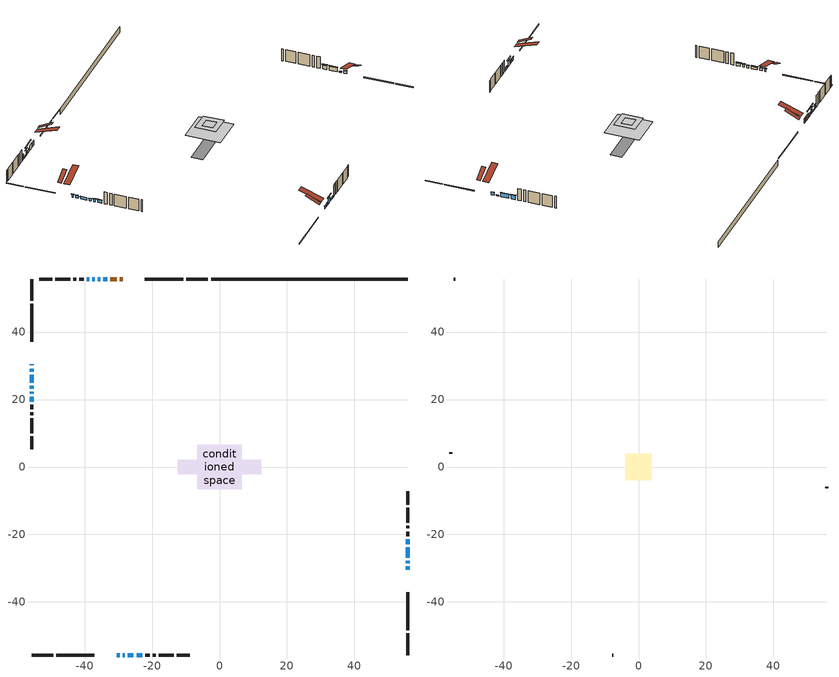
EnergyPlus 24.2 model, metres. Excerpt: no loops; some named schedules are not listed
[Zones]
conditioned space
 floor outside (Floor1 construction): -1.74,-1.74 -1.74,1.74 1.74,1.74 1.74,-1.74 z0.31
 floor outside (Floor2 construction): -0.74,-0.74 -0.74,0.74 0.74,0.74 0.74,-0.74 z0.31
 floor adiabatic (AdiabaticFloorConstruction): -6.61,-6.61 -6.61,6.61 6.61,6.61 6.61,-6.61 z2.75
 floor foundation (Slab1 construction): -12.39,-2.16 -12.39,2.16 12.39,2.16 12.39,-2.16 z-1.98
 wall outside (RimJoist1 construction): -3.41,55.73 -9.89,55.73 / -55.73,-55.73 -49.25,-55.73 / -55.73,55.73 -55.73,49.25 / 55.73,-55.73 55.73,-49.25 z0.31:0.61
 wall outside (RimJoist2 construction): -10.82,55.73 -22.09,55.73 / -48.33,-55.73 -37.06,-55.73 / -55.73,48.33 -55.73,37.06 / 55.73,-48.33 55.73,-37.06 z0.31:0.61
 wall outside (AdiabaticWallConstruction 1): -28.62,55.73 -29.51,55.73 / -30.44,55.73 -32.34,55.73 z0.31:2.34
 wall outside (AdiabaticWallConstruction): -55.73,30.53 -55.73,30.12 / -55.73,22.34 -55.73,21.73 / -28.69,-55.73 -28.13,-55.73 z0.31:1.33; -55.73,29.19 -55.73,28.28 / 55.73,-30.53 55.73,-29.41 / -55.73,20.8 -55.73,19.38 z0.31:1.43; -33.27,55.73 -34.49,55.73 z0.31:1.53; -35.42,55.73 -36.03,55.73 / -38.64,55.73 -39.31,55.73 / 55.73,-26.84 55.73,-23.79 z0.31:2.04; -36.95,55.73 -37.72,55.73 / -24.57,-55.73 -22.92,-55.73 z0.31:0.82; 55.73,-28.48 55.73,-27.77 z0.31:0.67; -30.53,-55.73 -29.61,-55.73 / -55.73,27.35 -55.73,25.01 z0.31:1.28; -55.73,24.09 -55.73,23.27 z0.31:1.23; 55.73,-22.86 55.73,-21.39 z0.31:1.94; -27.2,-55.73 -25.5,-55.73 z0.31:2.42
 wall outside (Wall1 construction): -40.24,55.73 -41.56,55.73 / -21.99,-55.73 -20.67,-55.73 / -55.73,18.45 -55.73,17.13 / 55.73,-20.46 55.73,-19.14 z0.31:5.19
 wall outside (Wall2 construction): -42.48,55.73 -43.28,55.73 / -19.74,-55.73 -18.94,-55.73 / -55.73,16.2 -55.73,15.4 / 55.73,-18.21 55.73,-17.41 z0.31:5.19
 wall outside (Wall3 construction): -44.21,55.73 -48.64,55.73 / -18.01,-55.73 -13.59,-55.73 / -55.73,14.47 -55.73,10.05 / 55.73,-16.49 55.73,-12.06 z0.31:5.19
 wall outside (Wall4 construction): -49.57,55.73 -53.46,55.73 / -12.66,-55.73 -8.77,-55.73 / -55.73,9.12 -55.73,5.23 / 55.73,-11.13 55.73,-7.24 z0.31:5.19
 wall foundation (FoundationWall1 construction): 55.73,55.73 -2.48,55.73 z-1.98:0.31
 window (WindowConstruction 15): -55.73,30.53 -55.73,30.12 z0.31:1.32
 window (WindowConstruction 5): -55.73,29.19 -55.73,28.28 z0.31:1.43
 window (WindowConstruction 6): -33.27,55.73 -34.49,55.73 z0.31:1.53
 window (WindowConstruction 7): -35.42,55.73 -36.03,55.73 z0.31:2.04
 window (WindowConstruction 8): -36.96,55.73 -37.72,55.73 z0.31:0.82
 window (WindowConstruction 9): 55.73,-30.53 55.73,-29.41 z0.31:1.43
 window (WindowConstruction 10): -38.65,55.73 -39.31,55.73 z0.31:2.04
 window (WindowConstruction 11): 55.73,-28.48 55.73,-27.77 z0.31:0.67
 window (WindowConstruction 12): -30.53,-55.73 -29.61,-55.73 z0.31:1.28
 window (WindowConstruction 13): -55.73,27.35 -55.73,25.01 z0.31:1.28
 window (WindowConstruction 14): -55.73,24.08 -55.73,23.27 z0.31:1.22
 window (WindowConstruction 16): -55.73,22.34 -55.73,21.73 z0.31:1.32
 window (WindowConstruction 17): -28.68,-55.73 -28.13,-55.73 z0.31:1.32
 window (WindowConstruction): -55.73,20.8 -55.73,19.38 z0.31:1.43
 window (WindowConstruction 1): 55.73,-26.84 55.73,-23.79 z0.31:2.04
 window (WindowConstruction 2): 55.73,-22.86 55.73,-21.39 z0.31:1.93
 window (WindowConstruction 3): -27.2,-55.73 -25.5,-55.73 z0.31:2.42
 window (WindowConstruction 4): -24.57,-55.73 -22.92,-55.73 z0.31:0.82
 door (Door): -28.62,55.73 -29.51,55.73 z0.31:2.34
 door (Door 1): -30.44,55.73 -32.34,55.73 z0.31:2.34
 ceiling adiabatic (AdiabaticFloorConstruction): 6.61,-6.61 6.61,6.61 -6.61,6.61 -6.61,-6.61 z2.75
 roof outside (Roof1 construction): -24.48,55.73,5.19 -24.48,50.5,7.8 -23.02,50.5,7.8 -23.02,55.73,5.19; -34.67,-55.73,5.19 -34.67,-50.5,7.8 -36.13,-50.5,7.8 -36.13,-55.73,5.19; -55.73,34.67,5.19 -50.5,34.67,7.8 -50.5,36.13,7.8 -55.73,36.13,5.19; 55.73,-34.67,5.19 50.5,-34.67,7.8 50.5,-36.13,7.8 55.73,-36.13,5.19
attic - vented
 floor to conditioned space (Floor3 construction Reversed): -1.94,-1.94 -1.94,1.94 1.94,1.94 1.94,-1.94 z5.19
 floor to conditioned space (Floor4 construction Reversed): -3.99,-3.99 -3.99,3.99 3.99,3.99 3.99,-3.99 z5.19
 wall outside (Wall5 construction): -54.39,55.73 -54.8,55.73 / -7.84,-55.73 -7.42,-55.73 / -55.73,4.3 -55.73,3.88 / 55.73,-6.31 55.73,-5.89 z0.31:5.19
 roof outside (Roof2 construction): -27.69,55.73,5.19 -27.69,47.09,8.07 -25.41,47.09,8.07 -25.41,55.73,5.19; -31.46,-55.73,5.19 -31.46,-47.09,8.07 -33.74,-47.09,8.07 -33.74,-55.73,5.19; -55.73,31.46,5.19 -47.09,31.46,8.07 -47.09,33.74,8.07 -55.73,33.74,5.19; 55.73,-31.46,5.19 47.09,-31.46,8.07 47.09,-33.74,8.07 55.73,-33.74,5.19
shading: -55.73,29.82 -55.73,30.83 -56.03,30.83 -56.03,29.82 z1.62; -55.73,28.22 -55.73,29.25 -56.11,29.25 -56.11,28.22 z1.49; -36.93,55.73 -30.83,55.73 -30.83,55.94 -36.93,55.94 z3.97; -36.79,55.73 -34.66,55.73 -34.66,55.94 -36.79,55.94 z2.8; -37.78,55.73 -36.89,55.73 -36.89,55.82 -37.78,55.82 z0.88; 55.73,-29.35 55.73,-30.59 56.03,-30.59 56.03,-29.35 z1.49; -39.61,55.73 -38.35,55.73 -38.35,55.94 -39.61,55.94 z2.34; 55.73,-27.68 55.73,-28.57 55.97,-28.57 55.97,-27.68 z0.76; -29.32,-55.73 -30.83,-55.73 -30.83,-55.91 -29.32,-55.91 z1.57; -55.73,24.92 -55.73,27.44 -56.11,27.44 -56.11,24.92 z1.37; -55.73,23.18 -55.73,24.18 -56.11,24.18 -56.11,23.18 z1.32; -55.73,21.43 -55.73,22.64 -56.03,22.64 -56.03,21.43 z1.62; -27.83,-55.73 -28.98,-55.73 -28.98,-56.03 -27.83,-56.03 z1.62; -55.73,19.14 -55.73,21.04 -56.03,21.04 -56.03,19.14 z1.67; 55.73,-23.73 55.73,-26.9 56.11,-26.9 56.11,-23.73 z2.1; 55.73,-21.09 55.73,-23.16 56.03,-23.16 56.03,-21.09 z2.23; -24.59,-55.73 -28.11,-55.73 -28.11,-55.91 -24.59,-55.91 z3.33; -22.62,-55.73 -24.87,-55.73 -24.87,-55.91 -22.62,-55.91 z1.12
[Building]
Building 1: Terrain=Suburbs
[Site:Location]
Sault Ste Marie AP_ON: Latitude {deg}=46.49; Longitude {deg}=-84.51; Time Zone {hr}=-5; Elevation {m}=192; Keep Site Location Information=Yes
[Site:GroundTemperature:Shallow]
0.840846, -1.16074, -1.32103, -0.371179, 3.44196, 7.23733, 10.5277, 12.6121, 12.7892, 11.0939, 7.8874, 4.20846
[Site:WaterMainsTemperature]
Calculation Method=Schedule; Temperature Schedule=mains temperature schedule
[Material] Roughness=Rough; Thermal Absorptance=0.9
Name | Thickness {m} | Conductivity {W/m-K} | Density {kg/m3} | Specific Heat {J/kg-K} | Solar Absorptance | Visible Absorptance
asphalt or fiberglass shingles | 0.00635 | 0.162714 | 1121.4 | 1465.45 | 0.95 | 0.95
ceiling loosefill ins | 0.254 | 0.0480833 | 16.02 | 1046.75 | 0.7 | 0.7
ceiling loosefill ins 1 | 0.338667 | 0.0480833 | 16.02 | 1046.75 | 0.7 | 0.7
ceiling stud and cavity | 0.1397 | 0.0915077 | 65.682 | 1177.47 | 0.7 | 0.7
ceiling stud and cavity 1 | 0.1397 | 0.195411 | 65.682 | 1177.47 | 0.7 | 0.7
concrete 4.0 in. | 0.1016 | 1.803125 | 2242.8 | 837.4 | 0.7 | 0.7
concrete 8.0 in. | 0.2032 | 1.803125 | 2242.8 | 837.4 | 0.7 | 0.7
door material | 0.04445 | 0.053851 | 512.64 | 1214.23 | 0.7 | 0.7
exterior vertical ins | 0.0798572 | 0.029427 | 32.04 | 1214.23 | 0.7 | 0.7
floor covering | 0.0127 | 0.0433444 | 54.468 | 1339.84 | 0.6 | 0.6
floor rigid ins; roof rigid ins | 0.103632 | 0.029427 | 32.04 | 1214.23 | 0.7 | 0.7
floor rigid ins 1; wall rigid ins 1 | 0.512978 | 0.029427 | 32.04 | 1214.23 | 0.7 | 0.7
floor stud and cavity | 0.1397 | 0.217842 | 92.3553 | 1139.71 | 0.7 | 0.7
floor stud and cavity 1 | 0.1397 | 0.265168 | 92.3553 | 1139.71 | 0.7 | 0.7
floor stud and cavity 2 | 0.1397 | 1.75129 | 37.0049 | 1207.88 | 0.7 | 0.7
furniture material conditioned space 1 | 0.1524 | 0.115458 | 640.8 | 1214.23 | 0.6 | 0.6
gypsum board | 0.0127 | 0.160291 | 801 | 837.4 | 0.6 | 0.6
gypsum board 1 | 0.0127 | 0.160291 | 801 | 837.4 | 0.7 | 0.7
osb sheathing 0.5 in. | 0.0127 | 0.115458 | 512.64 | 1214.23 | 0.7 | 0.7
osb sheathing 0.75 in. | 0.01905 | 0.115458 | 512.64 | 1214.23 | 0.7 | 0.7
osb sheathing 2.0 in. | 0.0508 | 0.115458 | 512.64 | 1214.23 | 0.7 | 0.7
rim joist rigid ins; wall rigid ins | 0.051816 | 0.029427 | 32.04 | 1214.23 | 0.7 | 0.7
rim joist stud and cavity | 0.0508 | 0.0344856 | 125.044 | 1163.47 | 0.6 | 0.6
rim joist stud and cavity 1 | 0.0508 | 0.0535668 | 125.044 | 1163.47 | 0.6 | 0.6
roof stud and cavity | 0.2032 | 0.414927 | 78.34581 | 1123.46 | 0.7 | 0.7
wall stud and cavity | 0.1397 | 0.260132 | 139.0536 | 1170.24 | 0.7 | 0.7
wall stud and cavity 1 | 0.1397 | 0.186243 | 139.0536 | 1170.24 | 0.7 | 0.7
wall stud and cavity 2 | 0.1397 | 0.156179 | 139.0536 | 1170.24 | 0.7 | 0.7
wall stud and cavity 3 | 0.1397 | 0.158678 | 139.0536 | 1170.24 | 0.7 | 0.7
wall stud and cavity 4 | 0.0889 | 6.1454 | 50.32683 | 1063.81 | 0.6 | 0.6
wall stud and cavity 5 | 0.0889 | 0.380278 | 52.3479 | 1209.89 | 0.7 | 0.7
wall stud and cavity 6 | 0.0889 | 0.391764 | 83.0341 | 1211.67 | 0.7 | 0.7
wood siding | 0.0254 | 0.102417 | 544.68 | 1172.36 | 0.84 | 0.84
wood siding 1 | 0.00254 | 0.102417 | 544.68 | 1172.36 | 0.84 | 0.84
wood siding 2; wood siding 3; wood siding 4 | 0.0254 | 0.102417 | 544.68 | 1172.36 | 0.7 | 0.7
[WindowMaterial:SimpleGlazingSystem]
Name | U-Factor {W/m2-K} | Solar Heat Gain Coefficient
WindowMaterial | 2.49889 | 0.57
WindowMaterial 1 | 2.34672 | 0.66
WindowMaterial 10 | 2.49889 | 0.6
WindowMaterial 11 | 2.71011 | 0.5
WindowMaterial 12 | 2.68229 | 0.48
WindowMaterial 13 | 2.63232 | 0.51
WindowMaterial 14 | 2.708406 | 0.46
WindowMaterial 15 | 3.000823 | 0.41
WindowMaterial 16 | 2.59314 | 0.57
WindowMaterial 17 | 2.61302 | 0.57
WindowMaterial 2 | 2.396116 | 0.64
WindowMaterial 3 | 2.55283 | 0.55
WindowMaterial 4 | 2.55851 | 0.57
WindowMaterial 5 | 2.64822 | 0.5
WindowMaterial 6 | 2.597685 | 0.53
WindowMaterial 7 | 2.6028 | 0.51
WindowMaterial 8 | 2.81061 | 0.39
WindowMaterial 9 | 2.62664 | 0.51
[Construction]
AdiabaticFloorConstruction: floor stud and cavity 2, floor rigid ins 1, osb sheathing 0.75 in., floor covering
AdiabaticWallConstruction: wood siding 3, wall rigid ins 1, wall stud and cavity 5, gypsum board
AdiabaticWallConstruction 1: wood siding 4, wall rigid ins 1, wall stud and cavity 5, gypsum board
Door; Door 1: door material
Floor1 construction: floor stud and cavity, floor rigid ins, osb sheathing 0.75 in., floor covering
Floor2 construction: floor stud and cavity 1, floor rigid ins, osb sheathing 0.75 in., floor covering
Floor3 construction Reversed: gypsum board, ceiling stud and cavity, ceiling loosefill ins
Floor4 construction Reversed: gypsum board, ceiling stud and cavity 1, ceiling loosefill ins 1
FoundationWall1 construction: concrete 8.0 in., gypsum board 1
furniture construction conditioned space 1: furniture material conditioned space 1
PartitionWallConstruction: gypsum board, wall stud and cavity 6, gypsum board
RimJoist1 construction: wood siding 2, rim joist rigid ins, osb sheathing 2.0 in., rim joist stud and cavity
RimJoist2 construction: wood siding 2, rim joist rigid ins, osb sheathing 2.0 in., rim joist stud and cavity 1
Roof1 construction: asphalt or fiberglass shingles, roof rigid ins, osb sheathing 0.75 in., roof stud and cavity, gypsum board
Roof2 construction: asphalt or fiberglass shingles
Slab1 construction: concrete 4.0 in.
Wall1 construction: wood siding, wall rigid ins, osb sheathing 0.5 in., wall stud and cavity, gypsum board
Wall2 construction: wood siding, wall rigid ins, osb sheathing 0.5 in., wall stud and cavity 1, gypsum board
Wall3 construction: wood siding, wall rigid ins, osb sheathing 0.5 in., wall stud and cavity 2, gypsum board
Wall4 construction: wood siding, wall rigid ins, osb sheathing 0.5 in., wall stud and cavity 3, gypsum board
Wall5 construction: wood siding 1, wall stud and cavity 4
WindowConstruction: WindowMaterial
WindowConstruction 1: WindowMaterial 1
WindowConstruction 10: WindowMaterial 10
WindowConstruction 11: WindowMaterial 11
WindowConstruction 12: WindowMaterial 12
WindowConstruction 13: WindowMaterial 13
WindowConstruction 14: WindowMaterial 14
WindowConstruction 15: WindowMaterial 15
WindowConstruction 16: WindowMaterial 16
WindowConstruction 17: WindowMaterial 17
WindowConstruction 2: WindowMaterial 2
WindowConstruction 3: WindowMaterial 3
WindowConstruction 4: WindowMaterial 4
WindowConstruction 5: WindowMaterial 5
WindowConstruction 6: WindowMaterial 6
WindowConstruction 7: WindowMaterial 7
WindowConstruction 8: WindowMaterial 8
WindowConstruction 9: WindowMaterial 9
[Zone] Multiplier=1; Part of Total Floor Area=Yes
Name | Volume {m3}
attic - vented | 36.8811
conditioned space | 752.4
[Space]
Name | Zone | Volume {m3}
attic - vented 1 | attic - vented | 36.8811
conditioned space 1 | conditioned space | 752.4
[ZoneInfiltration:EffectiveLeakageArea]
infil attic - vented 1: Zone or Space=attic - vented 1; Schedule=Always On Discrete; Effective Air Leakage Area {cm2}=3101.12; Stack Coefficient=0.000539563; Wind Coefficient=1.56943e-05
[ZoneMixing]
whole house fan mix: Zone or Space=attic - vented; Schedule=Always On Continuous; Design Flow Rate Calculation Method=Flow/Zone; Design Flow Rate {m3/s}=0; Source Zone or Space=conditioned space
[SurfaceProperty:ExposedFoundationPerimeter]
Slab1: Exposed Perimeter Calculation Method=TotalExposedPerimeter; Total Exposed Perimeter {m}=58.217
[InternalMass] Zone or ZoneList=conditioned space; Space or SpaceList=conditioned space 1
Name | Construction | Surface Area {m2}
furniture mass conditioned space 1 | furniture construction conditioned space 1 | 118.424
partition wall mass | PartitionWallConstruction | 296.061
[Lights]
interior lighting: Zone or ZoneList or Space or SpaceList=conditioned space 1; Schedule=interior lighting schedule; Design Level Calculation Method=LightingLevel; Lighting Level {W}=343.2; Return Air Fraction=0; Fraction Radiant=0.6; Fraction Visible=0.2; Fraction Replaceable=1
[People]
occupants: Zone or ZoneList or Space or SpaceList=conditioned space 1; Number of People Schedule=occupants schedule; Number of People Calculation Method=People; Number of People=3; Fraction Radiant=0.314171; Sensible Heat Fraction=0.56303; Activity Level Schedule=occupants activity schedule; Carbon Dioxide Generation Rate {m3/s-W}=0; Enable ASHRAE 55 Comfort Warnings=No; Mean Radiant Temperature Calculation Type=EnclosureAveraged
[ElectricEquipment] Zone or ZoneList or Space or SpaceList=conditioned space 1; Design Level Calculation Method=EquipmentLevel
Name | Schedule | Design Level {W} | Fraction Latent | Fraction Radiant | Fraction Lost
clothes dryer | clothes dryer schedule | 140.772 | 0.015 | 0.081 | 0.85
clothes washer | clothes washer schedule | 32.1985 | 0.03 | 0.162 | 0.7
cooking range | cooking range schedule | 215.147 | 0.08 | 0.432 | 0.2
dishwasher | dishwasher schedule | 66.8632 | 0.3 | 0.18 | 0.4
fridge | fridge schedule | 72.9452 | 0 | 0.6 | 0
mech vent bath fan 0 | mech vent bath fan 0 schedule | 50.2 | 0 | 0 | 1
mech vent bath fan 1 | mech vent bath fan 1 schedule | 50.2 | 0 | 0 | 1
mech vent house fan | mech vent house fan schedule | 0 | 0 | 0 | 1
mech vent house fan cfis | mech vent house fan cfis schedule | 0 | 0 | 0 | 0
mech vent range fan 0 | mech vent range fan 0 schedule | 57 | 0 | 0 | 1
misc plug loads | misc plug loads schedule | 494.7 | 0.045 | 0.513 | 0.1
whole house fan | Always On Discrete | 0 | 0 | 0 | 1
[OtherEquipment] Zone or ZoneList or Space or SpaceList=conditioned space 1; Design Level Calculation Method=EquipmentLevel
Name | Fuel Type | Schedule | Design Level {W} | Fraction Latent | Fraction Radiant | Fraction Lost
clothes dryer 1 | Electricity | clothes dryer schedule | 0 | 0.015 | 0.081 | 0.85
cooking range 1 | Electricity | cooking range schedule | 0 | 0.08 | 0.432 | 0.2
general water use latent | None | general water use schedule | 62.594 | 1 | 0 | 0
general water use sensible | None | general water use schedule | -61.6891 | 0 | 0.6 | 0
mech vent house fan latent load | None | Always On Discrete | 0 | 1 | 0 | 0
mech vent house fan sensible load | None | Always On Discrete | 0 | 0 | 0 | 0
water heater energy adjustment1 | Propane | Always On Discrete | 0.01 | 0 | 0 | 1
[ZoneInfiltration:DesignFlowRate] Zone or ZoneList or Space or SpaceList=conditioned space 1; Schedule=Always On Discrete; Design Flow Rate Calculation Method=Flow/Zone; Design Flow Rate {m3/s}=0
infil flow; natural vent flow; whole house fan flow
[Foundation:Kiva]
Foundation Kiva 1: Initial Indoor Air Temperature {C}=21.1111; Wall Height Above Grade {m}=0.309982; Wall Depth Below Slab {m}=0.2032; Custom Block Material Name 1=exterior vertical ins; Custom Block Depth 1 {m}=2.28999; Custom Block X Position 1 {m}=0.2159; Custom Block Z Position 1 {m}=0
[Foundation:Kiva:Settings]
Soil Conductivity {W/m-K}=0.849921; Soil Density {kg/m3}=1842.3; Soil Specific Heat {J/kg-K}=418.7; Ground Solar Absorptivity=0.9; Ground Thermal Absorptivity=0.9; Ground Surface Roughness {m}=0.03; Far-Field Width {m}=40; Deep-Ground Boundary Condition=ZeroFlux; Deep-Ground Depth {m}=40; Minimum Cell Dimension {m}=0.2; Maximum Cell Growth Coefficient=3; Simulation Timestep=Timestep
[Exterior:Lights]
exterior lighting: Schedule=exterior lighting schedule; Design Level {W}=75.6
[Schedule:Constant]
Name | Hourly Value
Always On Continuous; mech vent house fan schedule; mech vent house fan cfis schedule; Always On Discrete | 1
occupants activity schedule | 117.228
fridge schedule | 0
[Schedule:Week:Daily]
interior lighting schedule Week Rule - Jan1-Jan27: interior lighting schedule day, interior lighting schedule day, interior lighting schedule day, interior lighting schedule day, interior lighting schedule day, interior lighting schedule day, interior lighting schedule day, interior lighting schedule default day, interior lighting schedule default day, interior lighting schedule default day, interior lighting schedule default day, interior lighting schedule default day
interior lighting schedule Week Rule - Jan28-Feb3: interior lighting schedule day, interior lighting schedule day, interior lighting schedule day, interior lighting schedule day, interior lighting schedule day 1, interior lighting schedule day 1, interior lighting schedule day 1, interior lighting schedule default day, interior lighting schedule default day, interior lighting schedule default day, interior lighting schedule default day, interior lighting schedule default day
interior lighting schedule Week Rule - Feb4-Feb24: interior lighting schedule day 1, interior lighting schedule day 1, interior lighting schedule day 1, interior lighting schedule day 1, interior lighting schedule day 1, interior lighting schedule day 1, interior lighting schedule day 1, interior lighting schedule default day, interior lighting schedule default day, interior lighting schedule default day, interior lighting schedule default day, interior lighting schedule default day
interior lighting schedule Week Rule - Feb25-Mar3: interior lighting schedule day 1, interior lighting schedule day 1, interior lighting schedule day 1, interior lighting schedule day 1, interior lighting schedule day 2, interior lighting schedule day 2, interior lighting schedule day 2, interior lighting schedule default day, interior lighting schedule default day, interior lighting schedule default day, interior lighting schedule default day, interior lighting schedule default day
interior lighting schedule Week Rule - Mar4-Mar31: interior lighting schedule day 2, interior lighting schedule day 2, interior lighting schedule day 2, interior lighting schedule day 2, interior lighting schedule day 2, interior lighting schedule day 2, interior lighting schedule day 2, interior lighting schedule default day, interior lighting schedule default day, interior lighting schedule default day, interior lighting schedule default day, interior lighting schedule default day
interior lighting schedule Week Rule - Apr1-Apr28: interior lighting schedule day 3, interior lighting schedule day 3, interior lighting schedule day 3, interior lighting schedule day 3, interior lighting schedule day 3, interior lighting schedule day 3, interior lighting schedule day 3, interior lighting schedule default day, interior lighting schedule default day, interior lighting schedule default day, interior lighting schedule default day, interior lighting schedule default day
interior lighting schedule Week Rule - Apr29-May5: interior lighting schedule day 3, interior lighting schedule day 3, interior lighting schedule day 4, interior lighting schedule day 4, interior lighting schedule day 4, interior lighting schedule day 4, interior lighting schedule day 4, interior lighting schedule default day, interior lighting schedule default day, interior lighting schedule default day, interior lighting schedule default day, interior lighting schedule default day
interior lighting schedule Week Rule - May6-May26: interior lighting schedule day 4, interior lighting schedule day 4, interior lighting schedule day 4, interior lighting schedule day 4, interior lighting schedule day 4, interior lighting schedule day 4, interior lighting schedule day 4, interior lighting schedule default day, interior lighting schedule default day, interior lighting schedule default day, interior lighting schedule default day, interior lighting schedule default day
interior lighting schedule Week Rule - May27-Jun2: interior lighting schedule day 4, interior lighting schedule day 4, interior lighting schedule day 4, interior lighting schedule day 4, interior lighting schedule day 4, interior lighting schedule day 5, interior lighting schedule day 5, interior lighting schedule default day, interior lighting schedule default day, interior lighting schedule default day, interior lighting schedule default day, interior lighting schedule default day
interior lighting schedule Week Rule - Jun3-Jun30: interior lighting schedule day 5, interior lighting schedule day 5, interior lighting schedule day 5, interior lighting schedule day 5, interior lighting schedule day 5, interior lighting schedule day 5, interior lighting schedule day 5, interior lighting schedule default day, interior lighting schedule default day, interior lighting schedule default day, interior lighting schedule default day, interior lighting schedule default day
interior lighting schedule Week Rule - Jul1-Jul28: interior lighting schedule day 6, interior lighting schedule day 6, interior lighting schedule day 6, interior lighting schedule day 6, interior lighting schedule day 6, interior lighting schedule day 6, interior lighting schedule day 6, interior lighting schedule default day, interior lighting schedule default day, interior lighting schedule default day, interior lighting schedule default day, interior lighting schedule default day
interior lighting schedule Week Rule - Jul29-Aug4: interior lighting schedule day 6, interior lighting schedule day 6, interior lighting schedule day 6, interior lighting schedule day 7, interior lighting schedule day 7, interior lighting schedule day 7, interior lighting schedule day 7, interior lighting schedule default day, interior lighting schedule default day, interior lighting schedule default day, interior lighting schedule default day, interior lighting schedule default day
interior lighting schedule Week Rule - Aug5-Aug25: interior lighting schedule day 7, interior lighting schedule day 7, interior lighting schedule day 7, interior lighting schedule day 7, interior lighting schedule day 7, interior lighting schedule day 7, interior lighting schedule day 7, interior lighting schedule default day, interior lighting schedule default day, interior lighting schedule default day, interior lighting schedule default day, interior lighting schedule default day
interior lighting schedule Week Rule - Aug26-Sep1: interior lighting schedule day 7, interior lighting schedule day 7, interior lighting schedule day 7, interior lighting schedule day 7, interior lighting schedule day 7, interior lighting schedule day 7, interior lighting schedule day 8, interior lighting schedule default day, interior lighting schedule default day, interior lighting schedule default day, interior lighting schedule default day, interior lighting schedule default day
interior lighting schedule Week Rule - Sep2-Sep29: interior lighting schedule day 8, interior lighting schedule day 8, interior lighting schedule day 8, interior lighting schedule day 8, interior lighting schedule day 8, interior lighting schedule day 8, interior lighting schedule day 8, interior lighting schedule default day, interior lighting schedule default day, interior lighting schedule default day, interior lighting schedule default day, interior lighting schedule default day
interior lighting schedule Week Rule - Sep30-Oct6: interior lighting schedule day 8, interior lighting schedule day 9, interior lighting schedule day 9, interior lighting schedule day 9, interior lighting schedule day 9, interior lighting schedule day 9, interior lighting schedule day 9, interior lighting schedule default day, interior lighting schedule default day, interior lighting schedule default day, interior lighting schedule default day, interior lighting schedule default day
interior lighting schedule Week Rule - Oct7-Oct27: interior lighting schedule day 9, interior lighting schedule day 9, interior lighting schedule day 9, interior lighting schedule day 9, interior lighting schedule day 9, interior lighting schedule day 9, interior lighting schedule day 9, interior lighting schedule default day, interior lighting schedule default day, interior lighting schedule default day, interior lighting schedule default day, interior lighting schedule default day
interior lighting schedule Week Rule - Oct28-Nov3: interior lighting schedule day 9, interior lighting schedule day 9, interior lighting schedule day 9, interior lighting schedule day 9, interior lighting schedule day 10, interior lighting schedule day 10, interior lighting schedule day 10, interior lighting schedule default day, interior lighting schedule default day, interior lighting schedule default day, interior lighting schedule default day, interior lighting schedule default day
interior lighting schedule Week Rule - Nov4-Nov24: interior lighting schedule day 10, interior lighting schedule day 10, interior lighting schedule day 10, interior lighting schedule day 10, interior lighting schedule day 10, interior lighting schedule day 10, interior lighting schedule day 10, interior lighting schedule default day, interior lighting schedule default day, interior lighting schedule default day, interior lighting schedule default day, interior lighting schedule default day
interior lighting schedule Week Rule - Nov25-Dec1: interior lighting schedule day 10, interior lighting schedule day 10, interior lighting schedule day 10, interior lighting schedule day 10, interior lighting schedule day 10, interior lighting schedule day 10, interior lighting schedule day 11, interior lighting schedule default day, interior lighting schedule default day, interior lighting schedule default day, interior lighting schedule default day, interior lighting schedule default day
interior lighting schedule Week Rule - Dec2-Dec31: interior lighting schedule day 11, interior lighting schedule day 11, interior lighting schedule day 11, interior lighting schedule day 11, interior lighting schedule day 11, interior lighting schedule day 11, interior lighting schedule day 11, interior lighting schedule default day, interior lighting schedule default day, interior lighting schedule default day, interior lighting schedule default day, interior lighting schedule default day
occupants schedule Week Rule - Jan1-Dec31: occupants schedule day, occupants schedule day, occupants schedule day, occupants schedule day, occupants schedule day, occupants schedule day, occupants schedule day, occupants schedule default day, occupants schedule default day, occupants schedule default day, occupants schedule default day, occupants schedule default day
clothes dryer schedule Week Rule - Jan1-Dec31: clothes dryer schedule day, clothes dryer schedule day, clothes dryer schedule day, clothes dryer schedule day, clothes dryer schedule day, clothes dryer schedule day, clothes dryer schedule day, clothes dryer schedule default day, clothes dryer schedule default day, clothes dryer schedule default day, clothes dryer schedule default day, clothes dryer schedule default day
clothes washer schedule Week Rule - Jan1-Dec31: clothes washer schedule day, clothes washer schedule day, clothes washer schedule day, clothes washer schedule day, clothes washer schedule day, clothes washer schedule day, clothes washer schedule day, clothes washer schedule default day, clothes washer schedule default day, clothes washer schedule default day, clothes washer schedule default day, clothes washer schedule default day
cooking range schedule Week Rule - Jan1-Dec31: cooking range schedule day, cooking range schedule day, cooking range schedule day, cooking range schedule day, cooking range schedule day, cooking range schedule day, cooking range schedule day, cooking range schedule default day, cooking range schedule default day, cooking range schedule default day, cooking range schedule default day, cooking range schedule default day
dishwasher schedule Week Rule - Jan1-Dec31: dishwasher schedule day, dishwasher schedule day, dishwasher schedule day, dishwasher schedule day, dishwasher schedule day, dishwasher schedule day, dishwasher schedule day, dishwasher schedule default day, dishwasher schedule default day, dishwasher schedule default day, dishwasher schedule default day, dishwasher schedule default day
mech vent bath fan 0 schedule Week Rule - Jan1-Dec31: mech vent bath fan 0 schedule day, mech vent bath fan 0 schedule day, mech vent bath fan 0 schedule day, mech vent bath fan 0 schedule day, mech vent bath fan 0 schedule day, mech vent bath fan 0 schedule day, mech vent bath fan 0 schedule day, mech vent bath fan 0 schedule default day, mech vent bath fan 0 schedule default day, mech vent bath fan 0 schedule default day, mech vent bath fan 0 schedule default day, mech vent bath fan 0 schedule default day
mech vent bath fan 1 schedule Week Rule - Jan1-Dec31: mech vent bath fan 1 schedule day, mech vent bath fan 1 schedule day, mech vent bath fan 1 schedule day, mech vent bath fan 1 schedule day, mech vent bath fan 1 schedule day, mech vent bath fan 1 schedule day, mech vent bath fan 1 schedule day, mech vent bath fan 1 schedule default day, mech vent bath fan 1 schedule default day, mech vent bath fan 1 schedule default day, mech vent bath fan 1 schedule default day, mech vent bath fan 1 schedule default day
mech vent range fan 0 schedule Week Rule - Jan1-Dec31: mech vent range fan 0 schedule day, mech vent range fan 0 schedule day, mech vent range fan 0 schedule day, mech vent range fan 0 schedule day, mech vent range fan 0 schedule day, mech vent range fan 0 schedule day, mech vent range fan 0 schedule day, mech vent range fan 0 schedule default day, mech vent range fan 0 schedule default day, mech vent range fan 0 schedule default day, mech vent range fan 0 schedule default day, mech vent range fan 0 schedule default day
misc plug loads schedule Week Rule - Jan1-Dec31: misc plug loads schedule day, misc plug loads schedule day, misc plug loads schedule day, misc plug loads schedule day, misc plug loads schedule day, misc plug loads schedule day, misc plug loads schedule day, misc plug loads schedule default day, misc plug loads schedule default day, misc plug loads schedule default day, misc plug loads schedule default day, misc plug loads schedule default day
general water use schedule Week Rule - Jan1-Dec31: general water use schedule day, general water use schedule day, general water use schedule day, general water use schedule day, general water use schedule day, general water use schedule day, general water use schedule day, general water use schedule default day, general water use schedule default day, general water use schedule default day, general water use schedule default day, general water use schedule default day
exterior lighting schedule Week Rule - Jan1-Jan27: exterior lighting schedule day, exterior lighting schedule day, exterior lighting schedule day, exterior lighting schedule day, exterior lighting schedule day, exterior lighting schedule day, exterior lighting schedule day, exterior lighting schedule default day, exterior lighting schedule default day, exterior lighting schedule default day, exterior lighting schedule default day, exterior lighting schedule default day
exterior lighting schedule Week Rule - Jan28-Feb3: exterior lighting schedule day, exterior lighting schedule day, exterior lighting schedule day, exterior lighting schedule day, exterior lighting schedule day 1, exterior lighting schedule day 1, exterior lighting schedule day 1, exterior lighting schedule default day, exterior lighting schedule default day, exterior lighting schedule default day, exterior lighting schedule default day, exterior lighting schedule default day
[Schedule:Year]
interior lighting schedule: interior lighting schedule Week Rule - Jan1-Jan27, 1, 1, 1, 27, interior lighting schedule Week Rule - Jan28-Feb3, 1, 28, 2, 3, interior lighting schedule Week Rule - Feb4-Feb24, 2, 4, 2, 24, interior lighting schedule Week Rule - Feb25-Mar3, 2, 25, 3, 3, interior lighting schedule Week Rule - Mar4-Mar31, 3, 4, 3, 31, interior lighting schedule Week Rule - Apr1-Apr28, 4, 1, 4, 28, interior lighting schedule Week Rule - Apr29-May5, 4, 29, 5, 5, interior lighting schedule Week Rule - May6-May26, 5, 6, 5, 26, interior lighting schedule Week Rule - May27-Jun2, 5, 27, 6, 2, interior lighting schedule Week Rule - Jun3-Jun30, 6, 3, 6, 30, interior lighting schedule Week Rule - Jul1-Jul28, 7, 1, 7, 28, interior lighting schedule Week Rule - Jul29-Aug4, 7, 29, 8, 4, interior lighting schedule Week Rule - Aug5-Aug25, 8, 5, 8, 25, interior lighting schedule Week Rule - Aug26-Sep1, 8, 26, 9, 1, interior lighting schedule Week Rule - Sep2-Sep29, 9, 2, 9, 29, interior lighting schedule Week Rule - Sep30-Oct6, 9, 30, 10, 6, interior lighting schedule Week Rule - Oct7-Oct27, 10, 7, 10, 27, interior lighting schedule Week Rule - Oct28-Nov3, 10, 28, 11, 3, interior lighting schedule Week Rule - Nov4-Nov24, 11, 4, 11, 24, interior lighting schedule Week Rule - Nov25-Dec1, 11, 25, 12, 1, interior lighting schedule Week Rule - Dec2-Dec31, 12, 2, 12, 31
occupants schedule: occupants schedule Week Rule - Jan1-Dec31, 1, 1, 12, 31
clothes dryer schedule: clothes dryer schedule Week Rule - Jan1-Dec31, 1, 1, 12, 31
clothes washer schedule: clothes washer schedule Week Rule - Jan1-Dec31, 1, 1, 12, 31
cooking range schedule: cooking range schedule Week Rule - Jan1-Dec31, 1, 1, 12, 31
dishwasher schedule: dishwasher schedule Week Rule - Jan1-Dec31, 1, 1, 12, 31
mech vent bath fan 0 schedule: mech vent bath fan 0 schedule Week Rule - Jan1-Dec31, 1, 1, 12, 31
mech vent bath fan 1 schedule: mech vent bath fan 1 schedule Week Rule - Jan1-Dec31, 1, 1, 12, 31
mech vent range fan 0 schedule: mech vent range fan 0 schedule Week Rule - Jan1-Dec31, 1, 1, 12, 31
misc plug loads schedule: misc plug loads schedule Week Rule - Jan1-Dec31, 1, 1, 12, 31
general water use schedule: general water use schedule Week Rule - Jan1-Dec31, 1, 1, 12, 31
exterior lighting schedule: exterior lighting schedule Week Rule - Jan1-Jan27, 1, 1, 1, 27, exterior lighting schedule Week Rule - Jan28-Feb3, 1, 28, 2, 3, exterior lighting schedule Week Rule - Feb4-Feb24, 2, 4, 2, 24, exterior lighting schedule Week Rule - Feb25-Mar3, 2, 25, 3, 3, exterior lighting schedule Week Rule - Mar4-Mar31, 3, 4, 3, 31, exterior lighting schedule Week Rule - Apr1-Apr28, 4, 1, 4, 28, exterior lighting schedule Week Rule - Apr29-May5, 4, 29, 5, 5, exterior lighting schedule Week Rule - May6-May26, 5, 6, 5, 26, exterior lighting schedule Week Rule - May27-Jun2, 5, 27, 6, 2, exterior lighting schedule Week Rule - Jun3-Jun30, 6, 3, 6, 30, exterior lighting schedule Week Rule - Jul1-Jul28, 7, 1, 7, 28, exterior lighting schedule Week Rule - Jul29-Aug4, 7, 29, 8, 4, exterior lighting schedule Week Rule - Aug5-Aug25, 8, 5, 8, 25, exterior lighting schedule Week Rule - Aug26-Sep1, 8, 26, 9, 1, exterior lighting schedule Week Rule - Sep2-Sep29, 9, 2, 9, 29, exterior lighting schedule Week Rule - Sep30-Oct6, 9, 30, 10, 6, exterior lighting schedule Week Rule - Oct7-Oct27, 10, 7, 10, 27, exterior lighting schedule Week Rule - Oct28-Nov3, 10, 28, 11, 3, exterior lighting schedule Week Rule - Nov4-Nov24, 11, 4, 11, 24, exterior lighting schedule Week Rule - Nov25-Dec1, 11, 25, 12, 1, exterior lighting schedule Week Rule - Dec2-Dec31, 12, 2, 12, 31
[Schedule:Compact]
mains temperature schedule: Through: 01/01, For: AllDays, Until: 24:00, 5.72222, Through: 01/02, For: AllDays, Until: 24:00, 5.65667, Through: 01/03, For: AllDays, Until: 24:00, 5.59222, Through: 01/04, For: AllDays, Until: 24:00, 5.52889, Through: 01/05, For: AllDays, Until: 24:00, 5.46667, Through: 01/06, For: AllDays, Until: 24:00, 5.405, Through: 01/07, For: AllDays, Until: 24:00, 5.345, Through: 01/08, For: AllDays, Until: 24:00, 5.28556, Through: 01/09, For: AllDays, Until: 24:00, 5.22722, Through: 01/10, For: AllDays, Until: 24:00, 5.17, Through: 01/11, For: AllDays, Until: 24:00, 5.11389, Through: 01/12, For: AllDays, Until: 24:00, 5.05889, Through: 01/13, For: AllDays, Until: 24:00, 5.00556, Through: 01/14, For: AllDays, Until: 24:00, 4.95278, Through: 01/15, For: AllDays, Until: 24:00, 4.90111, Through: 01/16, For: AllDays, Until: 24:00, 4.85111, Through: 01/17, For: AllDays, Until: 24:00, 4.80167, Through: 01/18, For: AllDays, Until: 24:00, 4.75389, Through: 01/19, For: AllDays, Until: 24:00, 4.70722, Through: 01/20, For: AllDays, Until: 24:00, 4.66167, Through: 01/21, For: AllDays, Until: 24:00, 4.61778, Through: 01/22, For: AllDays, Until: 24:00, 4.575, Through: 01/23, For: AllDays, Until: 24:00, 4.53333, Through: 01/24, For: AllDays, Until: 24:00, 4.49278, Through: 01/25, For: AllDays, Until: 24:00, 4.45389, Through: 01/26, For: AllDays, Until: 24:00, 4.41611, Through: 01/27, For: AllDays, Until: 24:00, 4.38, Through: 01/28, For: AllDays, Until: 24:00, 4.345, Through: 01/29, For: AllDays, Until: 24:00, 4.31111, Through: 01/30, For: AllDays, Until: 24:00, 4.27889, Through: 01/31, For: AllDays, Until: 24:00, 4.24833, Through: 02/01, For: AllDays, Until: 24:00, 4.21833, Through: 02/02, For: AllDays, Until: 24:00, 4.19056, Through: 02/03, For: AllDays, Until: 24:00, 4.16333, Through: 02/04, For: AllDays, Until: 24:00, 4.13833, Through: 02/05, For: AllDays, Until: 24:00, 4.11444, Through: 02/06, For: AllDays, Until: 24:00, 4.09167, Through: 02/07, For: AllDays, Until: 24:00, 4.07056, Through: 02/08, For: AllDays, Until: 24:00, 4.05111, Through: 02/09, For: AllDays, Until: 24:00, 4.03278, Through: 02/10, For: AllDays, Until: 24:00, 4.01611, Through: 02/11, For: AllDays, Until: 24:00, 4.00056, Through: 02/12, For: AllDays, Until: 24:00, 3.98667, Through: 02/13, For: AllDays, Until: 24:00, 3.97444, Through: 02/14, For: AllDays, Until: 24:00, 3.96333, Through: 02/15, For: AllDays, Until: 24:00, 3.95389, Through: 02/16, For: AllDays, Until: 24:00, 3.94556, Through: 02/17, For: AllDays, Until: 24:00, 3.93889, Through: 02/18, For: AllDays, Until: 24:00, 3.93389, Through: 02/19, For: AllDays, Until: 24:00, 3.93056, Through: 02/20, For: AllDays, Until: 24:00, 3.92833, Through: 02/21, For: AllDays, Until: 24:00, 3.92722, Through: 02/22, For: AllDays, Until: 24:00, 3.92833, Through: 02/23, For: AllDays, Until: 24:00, 3.93056, Through: 02/24, For: AllDays, Until: 24:00, 3.93444, Through: 02/25, For: AllDays, Until: 24:00, 3.93944, Through: 02/26, For: AllDays, Until: 24:00, 3.94611, Through: 02/27, For: AllDays, Until: 24:00, 3.95444, Through: 02/28, For: AllDays, Until: 24:00, 3.96389, Through: 03/01, For: AllDays, Until: 24:00, 3.975, Through: 03/02, For: AllDays, Until: 24:00, 3.98722, Through: 03/03, For: AllDays, Until: 24:00, 4.00111, Through: 03/04, For: AllDays, Until: 24:00, 4.01667, Through: 03/05, For: AllDays, Until: 24:00, 4.03389, Through: 03/06, For: AllDays, Until: 24:00, 4.05167, Through: 03/07, For: AllDays, Until: 24:00, 4.07167, Through: 03/08, For: AllDays, Until: 24:00, 4.09278, Through: 03/09, For: AllDays, Until: 24:00, 4.11556, Through: 03/10, For: AllDays, Until: 24:00, 4.13944, Through: 03/11, For: AllDays, Until: 24:00, 4.165, Through: 03/12, For: AllDays, Until: 24:00, 4.19167, Through: 03/13, For: AllDays, Until: 24:00, 4.22, Through: 03/14, For: AllDays, Until: 24:00, 4.24944, Through: 03/15, For: AllDays, Until: 24:00, 4.28056, Through: 03/16, For: AllDays, Until: 24:00, 4.31278, Through: 03/17, For: AllDays, Until: 24:00, 4.34667, Through: 03/18, For: AllDays, Until: 24:00, 4.38167, Through: 03/19, For: AllDays, Until: 24:00, 4.41833, Through: 03/20, For: AllDays, Until: 24:00, 4.45611, Through: 03/21, For: AllDays, Until: 24:00, 4.495, Through: 03/22, For: AllDays, Until: 24:00, 4.53556, Through: 03/23, For: AllDays, Until: 24:00, 4.57722, Through: 03/24, For: AllDays, Until: 24:00, 4.62, Through: 03/25, For: AllDays, Until: 24:00, 4.66444, Through: 03/26, For: AllDays, Until: 24:00, 4.70944, Through: 03/27, For: AllDays, Until: 24:00, 4.75611, Through: 03/28, For: AllDays, Until: 24:00, 4.80444, Through: 03/29, For: AllDays, Until: 24:00, 4.85333, Through: 03/30, For: AllDays, Until: 24:00, 4.90389, Through: 03/31, For: AllDays, Until: 24:00, 4.95556, Through: 04/01, For: AllDays, Until: 24:00, 5.00778, Through: 04/02, For: AllDays, Until: 24:00, 5.06167, Through: 04/03, For: AllDays, Until: 24:00, 5.11667, Through: 04/04, For: AllDays, Until: 24:00, 5.17278, Through: 04/05, For: AllDays, Until: 24:00, 5.23, Through: 04/06, For: AllDays, Until: 24:00, 5.28833, Through: 04/07, For: AllDays, Until: 24:00, 5.34778, Through: 04/08, For: AllDays, Until: 24:00, 5.40833, Through: 04/09, For: AllDays, Until: 24:00, 5.47, Through: 04/10, For: AllDays, Until: 24:00, 5.53222, Through: 04/11, For: AllDays, Until: 24:00, 5.59556, Through: 04/12, For: AllDays, Until: 24:00, 5.66, Through: 04/13, For: AllDays, Until: 24:00, 5.72556, Through: 04/14, For: AllDays, Until: 24:00, 5.79222, Through: 04/15, For: AllDays, Until: 24:00, 5.85944, Through: 04/16, For: AllDays, Until: 24:00, 5.92722, Through: 04/17, For: AllDays, Until: 24:00, 5.99667, Through: 04/18, For: AllDays, Until: 24:00, 6.06667, Through: 04/19, For: AllDays, Until: 24:00, 6.13722, Through: 04/20, For: AllDays, Until: 24:00, 6.20889, Through: 04/21, For: AllDays, Until: 24:00, 6.28111, Through: 04/22, For: AllDays, Until: 24:00, 6.35444, Through: 04/23, For: AllDays, Until: 24:00, 6.42833, Through: 04/24, For: AllDays, Until: 24:00, 6.50278, Through: 04/25, For: AllDays, Until: 24:00, 6.57833, Through: 04/26, For: AllDays, Until: 24:00, 6.65444, Through: 04/27, For: AllDays, Until: 24:00, 6.73111, Through: 04/28, For: AllDays, Until: 24:00, 6.80833, Through: 04/29, For: AllDays, Until: 24:00, 6.88611, Through: 04/30, For: AllDays, Until: 24:00, 6.965, Through: 05/01, For: AllDays, Until: 24:00, 7.04389, Through: 05/02, For: AllDays, Until: 24:00, 7.12389, Through: 05/03, For: AllDays, Until: 24:00, 7.20389, Through: 05/04, For: AllDays, Until: 24:00, 7.28444, Through: 05/05, For: AllDays, Until: 24:00, 7.36611, Through: 05/06, For: AllDays, Until: 24:00, 7.44778, Through: 05/07, For: AllDays, Until: 24:00, 7.52944, Through: 05/08, For: AllDays, Until: 24:00, 7.61222, Through: 05/09, For: AllDays, Until: 24:00, 7.695, Through: 05/10, For: AllDays, Until: 24:00, 7.77833, Through: 05/11, For: AllDays, Until: 24:00, 7.86167, Through: 05/12, For: AllDays, Until: 24:00, 7.94556, Through: 05/13, For: AllDays, Until: 24:00, 8.03, Through: 05/14, For: AllDays, Until: 24:00, 8.11444, Through: 05/15, For: AllDays, Until: 24:00, 8.19889, Through: 05/16, For: AllDays, Until: 24:00, 8.28389, Through: 05/17, For: AllDays, Until: 24:00, 8.36889, Through: 05/18, For: AllDays, Until: 24:00, 8.45389, Through: 05/19, For: AllDays, Until: 24:00, 8.53944, Through: 05/20, For: AllDays, Until: 24:00, 8.625, Through: 05/21, For: AllDays, Until: 24:00, 8.71056, Through: 05/22, For: AllDays, Until: 24:00, 8.79611, Through: 05/23, For: AllDays, Until: 24:00, 8.88167, Through: 05/24, For: AllDays, Until: 24:00, 8.96722, Through: 05/25, For: AllDays, Until: 24:00, 9.05278, Through: 05/26, For: AllDays, Until: 24:00, 9.13833, Through: 05/27, For: AllDays, Until: 24:00, 9.22389, Through: 05/28, For: AllDays, Until: 24:00, 9.30944, Through: 05/29, For: AllDays, Until: 24:00, 9.39444, Through: 05/30, For: AllDays, Until: 24:00, 9.48, Through: 05/31, For: AllDays, Until: 24:00, 9.56444, Through: 06/01, For: AllDays, Until: 24:00, 9.64944, Through: 06/02, For: AllDays, Until: 24:00, 9.73389, Through: 06/03, For: AllDays, Until: 24:00, 9.81833, Through: 06/04, For: AllDays, Until: 24:00, 9.90222, Through: 06/05, For: AllDays, Until: 24:00, 9.98611, Through: 06/06, For: AllDays, Until: 24:00, 10.0694, Through: 06/07, For: AllDays, Until: 24:00, 10.1528, Through: 06/08, For: AllDays, Until: 24:00, 10.235, Through: 06/09, For: AllDays, Until: 24:00, 10.3178, Through: 06/10, For: AllDays, Until: 24:00, 10.3994, Through: 06/11, For: AllDays, Until: 24:00, 10.4811, Through: 06/12, For: AllDays, Until: 24:00, 10.5617, Through: 06/13, For: AllDays, Until: 24:00, 10.6422, Through: 06/14, For: AllDays, Until: 24:00, 10.7222, Through: 06/15, For: AllDays, Until: 24:00, 10.8017, Through: 06/16, For: AllDays, Until: 24:00, 10.8806, Through: 06/17, For: AllDays, Until: 24:00, 10.9589, Through: 06/18, For: AllDays, Until: 24:00, 11.0367, Through: 06/19, For: AllDays, Until: 24:00, 11.1133, Through: 06/20, For: AllDays, Until: 24:00, 11.19, Through: 06/21, For: AllDays, Until: 24:00, 11.2656, Through: 06/22, For: AllDays, Until: 24:00, 11.3406, Through: 06/23, For: AllDays, Until: 24:00, 11.415, Through: 06/24, For: AllDays, Until: 24:00, 11.4883, Through: 06/25, For: AllDays, Until: 24:00, 11.5611, Through: 06/26, For: AllDays, Until: 24:00, 11.6333, Through: 06/27, For: AllDays, Until: 24:00, 11.7044, Through: 06/28, For: AllDays, Until: 24:00, 11.775, Through: 06/29, For: AllDays, Until: 24:00, 11.8444, Through: 06/30, For: AllDays, Until: 24:00, 11.9128, Through: 07/01, For: AllDays, Until: 24:00, 11.9806, Through: 07/02, For: AllDays, Until: 24:00, 12.0472, Through: 07/03, For: AllDays, Until: 24:00, 12.1133, Through: 07/04, For: AllDays, Until: 24:00, 12.1783, Through: 07/05, For: AllDays, Until: 24:00, 12.2422, Through: 07/06, For: AllDays, Until: 24:00, 12.3056, Through: 07/07, For: AllDays, Until: 24:00, 12.3672, Through: 07/08, For: AllDays, Until: 24:00, 12.4283, Through: 07/09, For: AllDays, Until: 24:00, 12.4883, Through: 07/10, For: AllDays, Until: 24:00, 12.5472, Through: 07/11, For: AllDays, Until: 24:00, 12.605, Through: 07/12, For: AllDays, Until: 24:00, 12.6617, Through: 07/13, For: AllDays, Until: 24:00, 12.7172, Through: 07/14, For: AllDays, Until: 24:00, 12.7717, Through: 07/15, For: AllDays, Until: 24:00, 12.8244, Through: 07/16, For: AllDays, Until: 24:00, 12.8767, Through: 07/17, For: AllDays, Until: 24:00, 12.9278, Through: 07/18, For: AllDays, Until: 24:00, 12.9778, Through: 07/19, For: AllDays, Until: 24:00, 13.0261, Through: 07/20, For: AllDays, Until: 24:00, 13.0733, Through: 07/21, For: AllDays, Until: 24:00, 13.1194, Through: 07/22, For: AllDays, Until: 24:00, 13.1644, Through: 07/23, For: AllDays, Until: 24:00, 13.2078, Through: 07/24, For: AllDays, Until: 24:00, 13.25, Through: 07/25, For: AllDays, Until: 24:00, 13.2911, Through: 07/26, For: AllDays, Until: 24:00, 13.3311, Through: 07/27, For: AllDays, Until: 24:00, 13.3694, Through: 07/28, For: AllDays, Until: 24:00, 13.4067, Through: 07/29, For: AllDays, Until: 24:00, 13.4422, Through: 07/30, For: AllDays, Until: 24:00, 13.4767, Through: 07/31, For: AllDays, Until: 24:00, 13.5094, Through: 08/01, For: AllDays, Until: 24:00, 13.5411, Through: 08/02, For: AllDays, Until: 24:00, 13.5717, Through: 08/03, For: AllDays, Until: 24:00, 13.6006, Through: 08/04, For: AllDays, Until: 24:00, 13.6283, Through: 08/05, For: AllDays, Until: 24:00, 13.6544, Through: 08/06, For: AllDays, Until: 24:00, 13.6789, Through: 08/07, For: AllDays, Until: 24:00, 13.7022, Through: 08/08, For: AllDays, Until: 24:00, 13.7244, Through: 08/09, For: AllDays, Until: 24:00, 13.745, Through: 08/10, For: AllDays, Until: 24:00, 13.7639, Through: 08/11, For: AllDays, Until: 24:00, 13.7811, Through: 08/12, For: AllDays, Until: 24:00, 13.7978, Through: 08/13, For: AllDays, Until: 24:00, 13.8122, Through: 08/14, For: AllDays, Until: 24:00, 13.8256, Through: 08/15, For: AllDays, Until: 24:00, 13.8372, Through: 08/16, For: AllDays, Until: 24:00, 13.8478, Through: 08/17, For: AllDays, Until: 24:00, 13.8567, Through: 08/18, For: AllDays, Until: 24:00, 13.8639, Through: 08/19, For: AllDays, Until: 24:00, 13.87, Through: 08/20, For: AllDays, Until: 24:00, 13.8744, Through: 08/21, For: AllDays, Until: 24:00, 13.8772, Through: 08/22, For: AllDays, Until: 24:00, 13.8789, Through: 08/23, For: AllDays, Until: 24:00, 13.8789, Through: 08/24, For: AllDays, Until: 24:00, 13.8772, Through: 08/25, For: AllDays, Until: 24:00, 13.8744, Through: 08/26, For: AllDays, Until: 24:00, 13.87, Through: 08/27, For: AllDays, Until: 24:00, 13.8644, Through: 08/28, For: AllDays, Until: 24:00, 13.8572, Through: 08/29, For: AllDays, Until: 24:00, 13.8483, Through: 08/30, For: AllDays, Until: 24:00, 13.8378, Through: 08/31, For: AllDays, Until: 24:00, 13.8261, Through: 09/01, For: AllDays, Until: 24:00, 13.8133, Through: 09/02, For: AllDays, Until: 24:00, 13.7983, Through: 09/03, For: AllDays, Until: 24:00, 13.7822, Through: 09/04, For: AllDays, Until: 24:00, 13.765, Through: 09/05, For: AllDays, Until: 24:00, 13.7461, Through: 09/06, For: AllDays, Until: 24:00, 13.7256, Through: 09/07, For: AllDays, Until: 24:00, 13.7039, Through: 09/08, For: AllDays, Until: 24:00, 13.6806, Through: 09/09, For: AllDays, Until: 24:00, 13.6556, Through: 09/10, For: AllDays, Until: 24:00, 13.63, Through: 09/11, For: AllDays, Until: 24:00, 13.6022, Through: 09/12, For: AllDays, Until: 24:00, 13.5733, Through: 09/13, For: AllDays, Until: 24:00, 13.5433, Through: 09/14, For: AllDays, Until: 24:00, 13.5117, Through: 09/15, For: AllDays, Until: 24:00, 13.4789, Through: 09/16, For: AllDays, Until: 24:00, 13.4444, Through: 09/17, For: AllDays, Until: 24:00, 13.4089, Through: 09/18, For: AllDays, Until: 24:00, 13.3717, Through: 09/19, For: AllDays, Until: 24:00, 13.3333, Through: 09/20, For: AllDays, Until: 24:00, 13.2939, Through: 09/21, For: AllDays, Until: 24:00, 13.2528, Through: 09/22, For: AllDays, Until: 24:00, 13.2106, Through: 09/23, For: AllDays, Until: 24:00, 13.1672, Through: 09/24, For: AllDays, Until: 24:00, 13.1222, Through: 09/25, For: AllDays, Until: 24:00, 13.0761, Through: 09/26, For: AllDays, Until: 24:00, 13.0289, Through: 09/27, For: AllDays, Until: 24:00, 12.9806, Through: 09/28, For: AllDays, Until: 24:00, 12.9306, Through: 09/29, For: AllDays, Until: 24:00, 12.88, Through: 09/30, For: AllDays, Until: 24:00, 12.8278, Through: 10/01, For: AllDays, Until: 24:00, 12.7744, Through: 10/02, For: AllDays, Until: 24:00, 12.7206, Through: 10/03, For: AllDays, Until: 24:00, 12.665, Through: 10/04, For: AllDays, Until: 24:00, 12.6083, Through: 10/05, For: AllDays, Until: 24:00, 12.5506, Through: 10/06, For: AllDays, Until: 24:00, 12.4917, Through: 10/07, For: AllDays, Until: 24:00, 12.4317, Through: 10/08, For: AllDays, Until: 24:00, 12.3711, Through: 10/09, For: AllDays, Until: 24:00, 12.3089, Through: 10/10, For: AllDays, Until: 24:00, 12.2461, Through: 10/11, For: AllDays, Until: 24:00, 12.1822, Through: 10/12, For: AllDays, Until: 24:00, 12.1172, Through: 10/13, For: AllDays, Until: 24:00, 12.0517, Through: 10/14, For: AllDays, Until: 24:00, 11.9844, Through: 10/15, For: AllDays, Until: 24:00, 11.9172, Through: 10/16, For: AllDays, Until: 24:00, 11.8483, Through: 10/17, For: AllDays, Until: 24:00, 11.7789, Through: 10/18, For: AllDays, Until: 24:00, 11.7089, Through: 10/19, For: AllDays, Until: 24:00, 11.6378, Through: 10/20, For: AllDays, Until: 24:00, 11.5656, Through: 10/21, For: AllDays, Until: 24:00, 11.4928, Through: 10/22, For: AllDays, Until: 24:00, 11.4194, Through: 10/23, For: AllDays, Until: 24:00, 11.345, Through: 10/24, For: AllDays, Until: 24:00, 11.27, Through: 10/25, For: AllDays, Until: 24:00, 11.1944, Through: 10/26, For: AllDays, Until: 24:00, 11.1183, Through: 10/27, For: AllDays, Until: 24:00, 11.0411, Through: 10/28, For: AllDays, Until: 24:00, 10.9633, Through: 10/29, For: AllDays, Until: 24:00, 10.8856, Through: 10/30, For: AllDays, Until: 24:00, 10.8067, Through: 10/31, For: AllDays, Until: 24:00, 10.7272, Through: 11/01, For: AllDays, Until: 24:00, 10.6472, Through: 11/02, For: AllDays, Until: 24:00, 10.5667, Through: 11/03, For: AllDays, Until: 24:00, 10.4856, Through: 11/04, For: AllDays, Until: 24:00, 10.4044, Through: 11/05, For: AllDays, Until: 24:00, 10.3222, Through: 11/06, For: AllDays, Until: 24:00, 10.24, Through: 11/07, For: AllDays, Until: 24:00, 10.1578, Through: 11/08, For: AllDays, Until: 24:00, 10.0744, Through: 11/09, For: AllDays, Until: 24:00, 9.99111, Through: 11/10, For: AllDays, Until: 24:00, 9.90722, Through: 11/11, For: AllDays, Until: 24:00, 9.82333, Through: 11/12, For: AllDays, Until: 24:00, 9.73889, Through: 11/13, For: AllDays, Until: 24:00, 9.65444, Through: 11/14, For: AllDays, Until: 24:00, 9.57, Through: 11/15, For: AllDays, Until: 24:00, 9.485, Through: 11/16, For: AllDays, Until: 24:00, 9.39944, Through: 11/17, For: AllDays, Until: 24:00, 9.31444, Through: 11/18, For: AllDays, Until: 24:00, 9.22889, Through: 11/19, For: AllDays, Until: 24:00, 9.14333, Through: 11/20, For: AllDays, Until: 24:00, 9.05778, Through: 11/21, For: AllDays, Until: 24:00, 8.97222, Through: 11/22, For: AllDays, Until: 24:00, 8.88667, Through: 11/23, For: AllDays, Until: 24:00, 8.80111, Through: 11/24, For: AllDays, Until: 24:00, 8.71556, Through: 11/25, For: AllDays, Until: 24:00, 8.63, Through: 11/26, For: AllDays, Until: 24:00, 8.54444, Through: 11/27, For: AllDays, Until: 24:00, 8.45944, Through: 11/28, For: AllDays, Until: 24:00, 8.37389, Through: 11/29, For: AllDays, Until: 24:00, 8.28889, Through: 11/30, For: AllDays, Until: 24:00, 8.20389, Through: 12/01, For: AllDays, Until: 24:00, 8.11944, Through: 12/02, For: AllDays, Until: 24:00, 8.035, Through: 12/03, For: AllDays, Until: 24:00, 7.95056, Through: 12/04, For: AllDays, Until: 24:00, 7.86667, Through: 12/05, For: AllDays, Until: 24:00, 7.78333, Through: 12/06, For: AllDays, Until: 24:00, 7.7, Through: 12/07, For: AllDays, Until: 24:00, 7.61722, Through: 12/08, For: AllDays, Until: 24:00, 7.53444, Through: 12/09, For: AllDays, Until: 24:00, 7.45222, Through: 12/10, For: AllDays, Until: 24:00, 7.37056, Through: 12/11, For: AllDays, Until: 24:00, 7.28944, Through: 12/12, For: AllDays, Until: 24:00, 7.20889, Through: 12/13, For: AllDays, Until: 24:00, 7.12833, Through: 12/14, For: AllDays, Until: 24:00, 7.04889, Through: 12/15, For: AllDays, Until: 24:00, 6.96944, Through: 12/16, For: AllDays, Until: 24:00, 6.89111, Through: 12/17, For: AllDays, Until: 24:00, 6.81278, Through: 12/18, For: AllDays, Until: 24:00, 6.73556, Through: 12/19, For: AllDays, Until: 24:00, 6.65889, Through: 12/20, For: AllDays, Until: 24:00, 6.58278, Through: 12/21, For: AllDays, Until: 24:00, 6.50722, Through: 12/22, For: AllDays, Until: 24:00, 6.43278, Through: 12/23, For: AllDays, Until: 24:00, 6.35889, Through: 12/24, For: AllDays, Until: 24:00, 6.28556, Through: 12/25, For: AllDays, Until: 24:00, 6.21333, Through: 12/26, For: AllDays, Until: 24:00, 6.14167, Through: 12/27, For: AllDays, Until: 24:00, 6.07056, Through: 12/28, For: AllDays, Until: 24:00, 6.00056, Through: 12/29, For: AllDays, Until: 24:00, 5.93167, Through: 12/30, For: AllDays, Until: 24:00, 5.86333, Through: 12/31, For: AllDays, Until: 24:00, 5.79611
